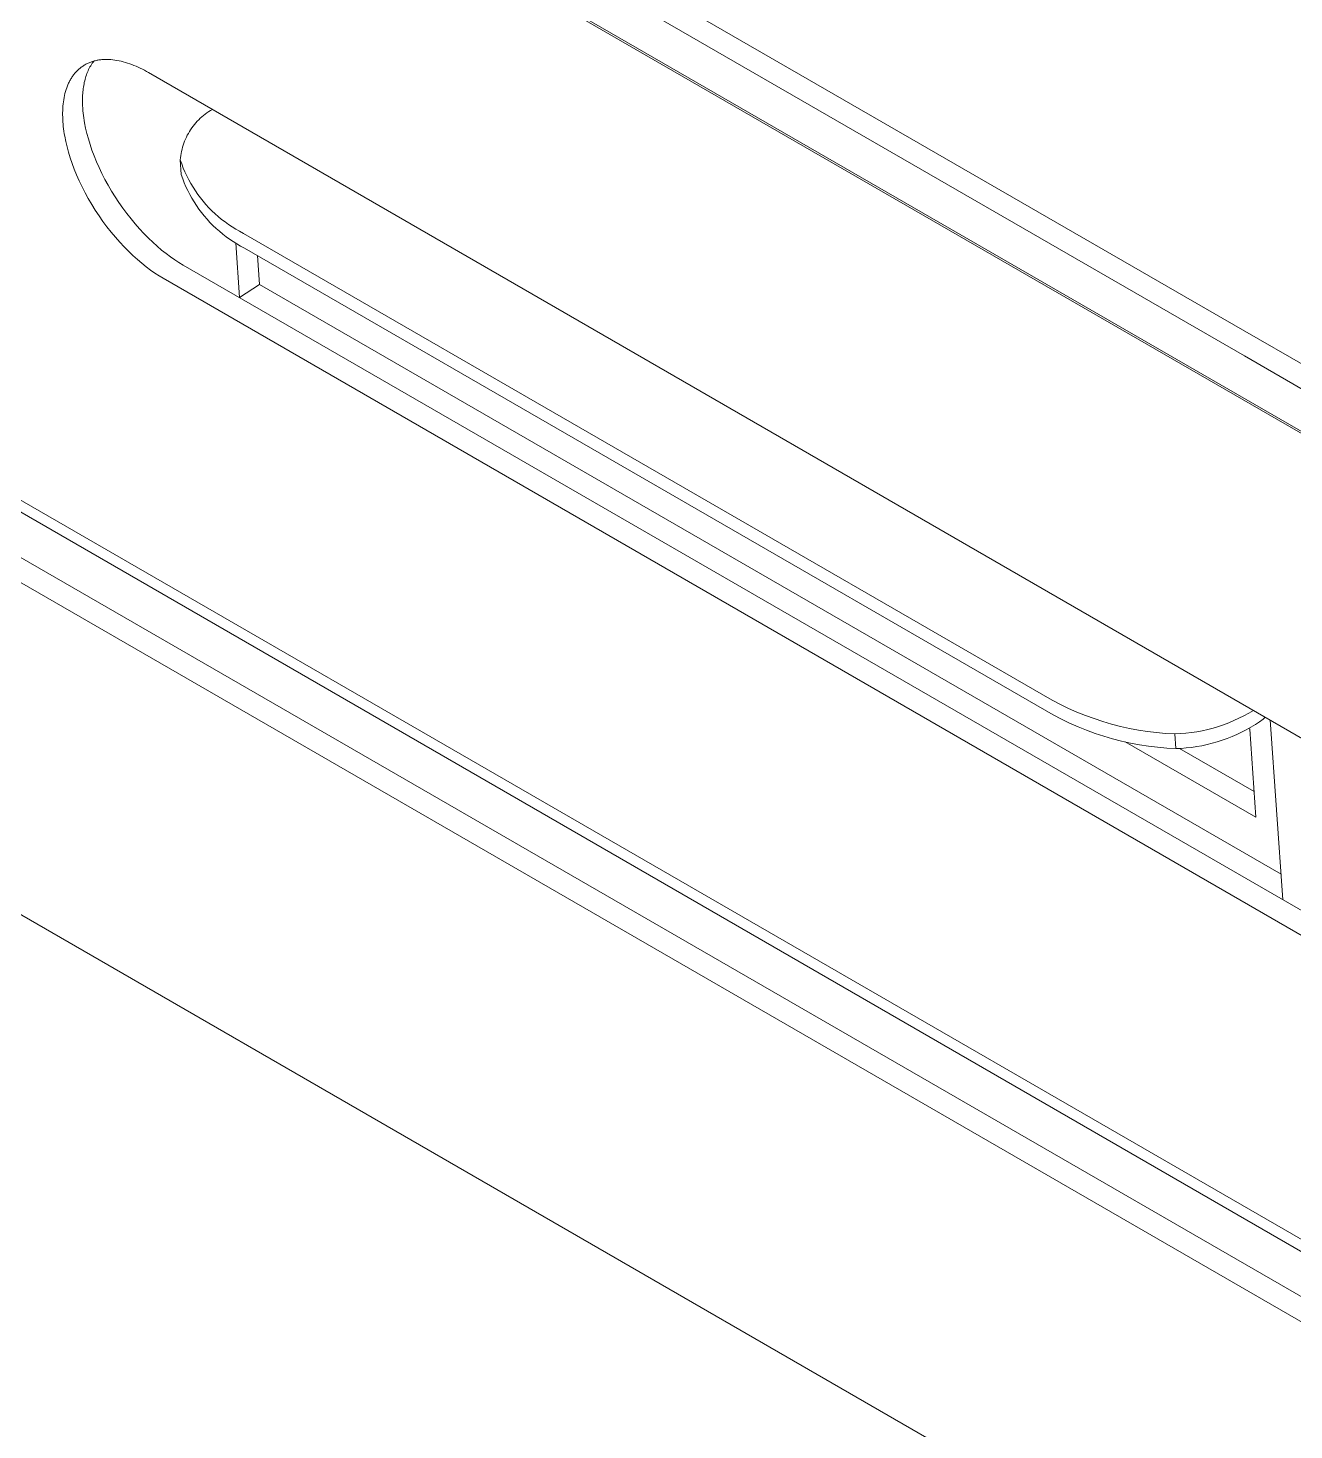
# Model space of a CAD drawing. Header units: millimetres. Extents: x -279 to 4999, y 61 to 3536.
# Drawn here: x 3976.66 to 4020.4, y 1607.21 to 1655.66 of the extents above; entities that cross this region are included whole.
import ezdxf

# ---------------------------------------------------------------- set-up
doc = ezdxf.new("R2010")
doc.units = ezdxf.units.MM
doc.layers.add('ZANO_R', color=7, linetype='Continuous', lineweight=0)

msp = doc.modelspace()

# ---------------------------------------------------------------- linework, layer by layer
at = {"layer": 'ZANO_R'}
for p, q in [((4521.23, 1310.465), (3485.725, 1908.314)), ((4018.624, 1645.237), (3943.801, 1688.436)), ((3943.866, 1687.527), (4018.688, 1644.328)), ((4026.686, 1638.239), (3973.059, 1669.201)), ((4026.842, 1638.077), (3973.214, 1669.038)), ((4021.009, 1611.614), (3946.187, 1654.813)), ((3978.315, 1654.138), (3978.337, 1654.162)), ((3978.337, 1654.162), (3978.359, 1654.184)), ((3978.359, 1654.184), (3978.381, 1654.206)), ((3978.381, 1654.206), (3978.404, 1654.228)), ((3978.404, 1654.228), (3978.428, 1654.248)), ((3978.428, 1654.248), (3978.452, 1654.269)), ((3978.452, 1654.269), (3978.476, 1654.288)), ((3978.476, 1654.288), (3978.501, 1654.307)), ((3978.501, 1654.307), (3978.526, 1654.326)), ((3978.526, 1654.326), (3978.551, 1654.343)), ((3978.551, 1654.343), (3978.577, 1654.361)), ((3978.577, 1654.361), (3978.604, 1654.377)), ((3978.604, 1654.377), (3978.631, 1654.393)), ((3978.631, 1654.393), (3978.658, 1654.408)), ((3978.658, 1654.408), (3978.686, 1654.423)), ((3978.686, 1654.423), (3978.714, 1654.437)), ((3978.714, 1654.437), (3978.743, 1654.45)), ((3978.717, 1654.136), (3978.737, 1654.183)), ((3978.737, 1654.183), (3978.758, 1654.229)), ((3978.743, 1654.45), (3978.771, 1654.463)), ((3978.758, 1654.229), (3978.78, 1654.274)), ((3978.771, 1654.463), (3978.801, 1654.475)), ((3978.78, 1654.274), (3978.803, 1654.318)), ((3978.801, 1654.475), (3978.83, 1654.486)), ((3978.803, 1654.318), (3978.828, 1654.36)), ((3978.828, 1654.36), (3978.854, 1654.402)), ((3978.83, 1654.486), (3978.86, 1654.497)), ((3978.854, 1654.402), (3978.88, 1654.443)), ((3978.86, 1654.497), (3978.891, 1654.507)), ((3978.88, 1654.443), (3978.908, 1654.482)), ((3978.891, 1654.507), (3978.921, 1654.516)), ((3978.908, 1654.482), (3978.937, 1654.52)), ((3978.921, 1654.516), (3978.952, 1654.524)), ((3978.952, 1654.524), (3978.984, 1654.533)), ((3978.984, 1654.533), (3979.015, 1654.54)), ((3979.015, 1654.54), (3979.047, 1654.547)), ((3979.047, 1654.547), (3979.08, 1654.553)), ((3979.08, 1654.553), (3979.112, 1654.558)), ((3979.112, 1654.558), (3979.145, 1654.563)), ((3979.145, 1654.563), (3979.178, 1654.567)), ((3979.178, 1654.567), (3979.211, 1654.57)), ((3979.211, 1654.57), (3979.245, 1654.573)), ((3979.245, 1654.573), (3979.279, 1654.575)), ((3979.279, 1654.575), (3979.313, 1654.576)), ((3979.313, 1654.576), (3979.347, 1654.577)), ((3979.347, 1654.577), (3979.382, 1654.577)), ((3979.382, 1654.577), (3979.417, 1654.577)), ((3979.417, 1654.577), (3979.451, 1654.575)), ((3979.451, 1654.575), (3979.487, 1654.574)), ((3979.487, 1654.574), (3979.522, 1654.571)), ((3979.522, 1654.571), (3979.593, 1654.564)), ((3979.593, 1654.564), (3979.664, 1654.555)), ((3979.664, 1654.555), (3979.737, 1654.544)), ((3979.737, 1654.544), (3979.809, 1654.53)), ((3979.809, 1654.53), (3979.882, 1654.514)), ((3979.882, 1654.514), (3979.955, 1654.495)), ((3979.955, 1654.495), (3980.029, 1654.475)), ((3980.029, 1654.475), (3980.102, 1654.452)), ((3980.102, 1654.452), (3980.176, 1654.427)), ((3980.176, 1654.427), (3980.249, 1654.4)), ((3980.249, 1654.4), (3980.323, 1654.371)), ((3980.323, 1654.371), (3980.396, 1654.341)), ((3980.396, 1654.341), (3980.469, 1654.308)), ((3980.469, 1654.308), (3980.542, 1654.274)), ((3980.542, 1654.274), (3980.615, 1654.238)), ((3980.615, 1654.238), (3980.687, 1654.201)), ((3980.687, 1654.201), (3980.759, 1654.162)), ((3980.759, 1654.162), (3980.83, 1654.122)), ((3946.251, 1653.904), (4021.074, 1610.705)), ((3978.013, 1653.633), (3978.025, 1653.665)), ((3978.025, 1653.665), (3978.038, 1653.697)), ((3978.038, 1653.697), (3978.052, 1653.728)), ((3978.052, 1653.728), (3978.066, 1653.759)), ((3978.066, 1653.759), (3978.08, 1653.789)), ((3978.08, 1653.789), (3978.095, 1653.819)), ((3978.095, 1653.819), (3978.111, 1653.848)), ((3978.111, 1653.848), (3978.127, 1653.877)), ((3978.127, 1653.877), (3978.144, 1653.906)), ((3978.144, 1653.906), (3978.161, 1653.934)), ((3978.161, 1653.934), (3978.178, 1653.961)), ((3978.178, 1653.961), (3978.196, 1653.988)), ((3978.196, 1653.988), (3978.215, 1654.014)), ((3978.215, 1654.014), (3978.234, 1654.04)), ((3978.234, 1654.04), (3978.254, 1654.066)), ((3978.254, 1654.066), (3978.274, 1654.09)), ((3978.274, 1654.09), (3978.294, 1654.115)), ((3978.294, 1654.115), (3978.315, 1654.138)), ((3978.579, 1653.624), (3978.587, 1653.679)), ((3978.587, 1653.679), (3978.597, 1653.732)), ((3978.597, 1653.732), (3978.608, 1653.785)), ((3978.608, 1653.785), (3978.621, 1653.838)), ((3978.621, 1653.838), (3978.634, 1653.89)), ((3978.634, 1653.89), (3978.648, 1653.94)), ((3978.648, 1653.94), (3978.664, 1653.991)), ((3978.664, 1653.991), (3978.68, 1654.04)), ((3978.68, 1654.04), (3978.698, 1654.089)), ((3978.698, 1654.089), (3978.717, 1654.136)), ((3980.83, 1654.122), (4020.782, 1631.055)), ((3977.884, 1653.113), (3977.895, 1653.186)), ((3977.895, 1653.186), (3977.908, 1653.258)), ((3977.908, 1653.258), (3977.922, 1653.329)), ((3977.922, 1653.329), (3977.939, 1653.399)), ((3977.939, 1653.399), (3977.957, 1653.468)), ((3977.957, 1653.468), (3977.978, 1653.535)), ((3977.978, 1653.535), (3978.001, 1653.601)), ((3978.001, 1653.601), (3978.013, 1653.633)), ((3978.545, 1653.231), (3978.55, 1653.345)), ((3978.545, 1653.115), (3978.545, 1653.231)), ((3978.55, 1653.345), (3978.554, 1653.402)), ((3978.554, 1653.402), (3978.558, 1653.458)), ((3978.558, 1653.458), (3978.564, 1653.514)), ((3978.564, 1653.514), (3978.571, 1653.569)), ((3978.571, 1653.569), (3978.579, 1653.624)), ((3977.858, 1652.735), (3977.86, 1652.812)), ((3977.858, 1652.657), (3977.858, 1652.735)), ((3977.86, 1652.812), (3977.863, 1652.888)), ((3977.863, 1652.888), (3977.868, 1652.964)), ((3977.868, 1652.964), (3977.875, 1653.039)), ((3977.875, 1653.039), (3977.884, 1653.113)), ((3978.548, 1652.999), (3978.545, 1653.115)), ((3978.554, 1652.882), (3978.548, 1652.999)), ((3978.561, 1652.802), (3978.554, 1652.882)), ((3978.569, 1652.721), (3978.561, 1652.802)), ((3978.579, 1652.639), (3978.569, 1652.721)), ((3982.844, 1652.731), (3982.784, 1652.687)), ((3982.905, 1652.773), (3982.844, 1652.731)), ((3982.968, 1652.813), (3982.905, 1652.773)), ((3983.032, 1652.85), (3982.968, 1652.813)), ((3977.86, 1652.58), (3977.858, 1652.657)), ((3977.863, 1652.501), (3977.86, 1652.58)), ((3977.868, 1652.423), (3977.863, 1652.501)), ((3977.874, 1652.344), (3977.868, 1652.423)), ((3977.882, 1652.263), (3977.874, 1652.344)), ((3977.892, 1652.18), (3977.882, 1652.263)), ((3978.59, 1652.555), (3978.579, 1652.639)), ((3978.603, 1652.469), (3978.59, 1652.555)), ((3978.618, 1652.382), (3978.603, 1652.469)), ((3978.654, 1652.204), (3978.618, 1652.382)), ((3982.322, 1652.208), (3982.28, 1652.147)), ((3982.366, 1652.268), (3982.322, 1652.208)), ((3982.412, 1652.326), (3982.366, 1652.268)), ((3982.46, 1652.383), (3982.412, 1652.326)), ((3982.509, 1652.438), (3982.46, 1652.383)), ((3982.561, 1652.492), (3982.509, 1652.438)), ((3982.614, 1652.543), (3982.561, 1652.492)), ((3982.669, 1652.593), (3982.614, 1652.543)), ((3982.726, 1652.641), (3982.669, 1652.593)), ((3982.784, 1652.687), (3982.726, 1652.641)), ((3977.903, 1652.096), (3977.892, 1652.18)), ((3977.917, 1652.01), (3977.903, 1652.096)), ((3977.932, 1651.923), (3977.917, 1652.01)), ((3977.967, 1651.745), (3977.932, 1651.923)), ((3978.01, 1651.561), (3977.967, 1651.745)), ((3978.697, 1652.02), (3978.654, 1652.204)), ((3978.748, 1651.832), (3978.697, 1652.02)), ((3978.806, 1651.639), (3978.748, 1651.832)), ((3982.074, 1651.753), (3982.048, 1651.683)), ((3982.103, 1651.821), (3982.074, 1651.753)), ((3982.134, 1651.889), (3982.103, 1651.821)), ((3982.167, 1651.955), (3982.134, 1651.889)), ((3982.202, 1652.02), (3982.167, 1651.955)), ((3982.24, 1652.084), (3982.202, 1652.02)), ((3982.28, 1652.147), (3982.24, 1652.084)), ((3978.061, 1651.373), (3978.01, 1651.561)), ((3978.12, 1651.18), (3978.061, 1651.373)), ((3978.873, 1651.443), (3978.806, 1651.639)), ((3978.947, 1651.244), (3978.873, 1651.443)), ((3979.029, 1651.042), (3978.947, 1651.244)), ((3981.94, 1651.252), (3981.93, 1651.178)), ((3981.952, 1651.325), (3981.94, 1651.252)), ((3981.966, 1651.398), (3981.952, 1651.325)), ((3981.983, 1651.47), (3981.966, 1651.398)), ((3982.002, 1651.542), (3981.983, 1651.47)), ((3982.024, 1651.613), (3982.002, 1651.542)), ((3982.048, 1651.683), (3982.024, 1651.613)), ((3978.186, 1650.984), (3978.12, 1651.18)), ((3978.261, 1650.785), (3978.186, 1650.984)), ((3978.343, 1650.583), (3978.261, 1650.785)), ((3979.119, 1650.838), (3979.029, 1651.042)), ((3979.216, 1650.634), (3979.119, 1650.838)), ((3981.93, 1651.178), (3981.923, 1651.104)), ((3981.923, 1651.104), (3981.959, 1650.597)), ((3981.923, 1651.104), (3981.973, 1650.964)), ((3981.973, 1650.964), (3982.026, 1650.824)), ((3982.026, 1650.824), (3982.085, 1650.687)), ((3978.432, 1650.379), (3978.343, 1650.583)), ((3978.53, 1650.175), (3978.432, 1650.379)), ((3979.321, 1650.43), (3979.216, 1650.634)), ((3979.432, 1650.226), (3979.321, 1650.43)), ((3981.959, 1650.597), (3982.009, 1650.456)), ((3982.009, 1650.456), (3982.062, 1650.316)), ((3982.062, 1650.316), (3982.121, 1650.179)), ((3982.085, 1650.687), (3982.148, 1650.552)), ((3982.148, 1650.552), (3982.216, 1650.419)), ((3982.216, 1650.419), (3982.289, 1650.288)), ((3982.289, 1650.288), (3982.365, 1650.16)), ((3978.634, 1649.971), (3978.53, 1650.175)), ((3978.746, 1649.767), (3978.634, 1649.971)), ((3979.55, 1650.024), (3979.432, 1650.226)), ((3979.674, 1649.825), (3979.55, 1650.024)), ((3979.804, 1649.628), (3979.674, 1649.825)), ((3982.121, 1650.179), (3982.184, 1650.044)), ((3982.184, 1650.044), (3982.252, 1649.911)), ((3982.252, 1649.911), (3982.325, 1649.78)), ((3982.365, 1650.16), (3982.446, 1650.035)), ((3982.446, 1650.035), (3982.532, 1649.912)), ((3982.532, 1649.912), (3982.621, 1649.793)), ((3982.621, 1649.793), (3982.714, 1649.676)), ((3978.864, 1649.565), (3978.746, 1649.767)), ((3978.988, 1649.366), (3978.864, 1649.565)), ((3979.117, 1649.169), (3978.988, 1649.366)), ((3979.939, 1649.436), (3979.804, 1649.628)), ((3980.078, 1649.248), (3979.939, 1649.436)), ((3982.325, 1649.78), (3982.401, 1649.652)), ((3982.401, 1649.652), (3982.482, 1649.527)), ((3982.482, 1649.527), (3982.568, 1649.405)), ((3982.568, 1649.405), (3982.657, 1649.285)), ((3982.714, 1649.676), (3982.812, 1649.563)), ((3982.812, 1649.563), (3982.913, 1649.453)), ((3982.913, 1649.453), (3983.017, 1649.347)), ((3983.017, 1649.347), (3983.126, 1649.244)), ((3979.252, 1648.977), (3979.117, 1649.169)), ((3979.391, 1648.789), (3979.252, 1648.977)), ((3980.221, 1649.066), (3980.078, 1649.248)), ((3980.367, 1648.89), (3980.221, 1649.066)), ((3980.517, 1648.721), (3980.367, 1648.89)), ((3982.657, 1649.285), (3982.75, 1649.169)), ((3982.75, 1649.169), (3982.848, 1649.055)), ((3982.848, 1649.055), (3982.949, 1648.945)), ((3982.949, 1648.945), (3983.053, 1648.839)), ((3983.053, 1648.839), (3983.162, 1648.736)), ((3983.126, 1649.244), (3983.237, 1649.145)), ((3983.237, 1649.145), (3983.353, 1649.05)), ((3983.353, 1649.05), (3983.471, 1648.959)), ((3983.471, 1648.959), (3983.592, 1648.872)), ((3983.592, 1648.872), (3983.716, 1648.789)), ((3979.534, 1648.607), (3979.391, 1648.789)), ((3979.681, 1648.431), (3979.534, 1648.607)), ((3979.83, 1648.262), (3979.681, 1648.431)), ((3980.668, 1648.558), (3980.517, 1648.721)), ((3980.82, 1648.404), (3980.668, 1648.558)), ((3980.973, 1648.257), (3980.82, 1648.404)), ((3983.162, 1648.736), (3983.274, 1648.637)), ((3983.274, 1648.637), (3983.389, 1648.542)), ((3983.389, 1648.542), (3983.507, 1648.451)), ((3983.507, 1648.451), (3983.628, 1648.364)), ((3983.628, 1648.364), (3983.752, 1648.281)), ((3983.716, 1648.789), (3983.843, 1648.71)), ((3983.843, 1648.71), (3983.972, 1648.636)), ((3983.972, 1648.636), (3984.104, 1648.566)), ((3984.104, 1648.566), (4012.05, 1632.432)), ((3979.981, 1648.1), (3979.83, 1648.262)), ((3980.133, 1647.945), (3979.981, 1648.1)), ((3980.287, 1647.798), (3980.133, 1647.945)), ((3981.127, 1648.119), (3980.973, 1648.257)), ((3981.28, 1647.989), (3981.127, 1648.119)), ((3981.432, 1647.868), (3981.28, 1647.989)), ((3981.583, 1647.756), (3981.432, 1647.868)), ((3983.752, 1648.281), (3983.879, 1648.203)), ((3983.973, 1646.344), (3983.838, 1648.244)), ((3983.879, 1648.203), (3984.009, 1648.128)), ((3984.009, 1648.128), (3984.14, 1648.059)), ((3984.14, 1648.059), (4012.086, 1631.924)), ((3980.44, 1647.66), (3980.287, 1647.798)), ((3980.593, 1647.53), (3980.44, 1647.66)), ((3980.745, 1647.409), (3980.593, 1647.53)), ((3980.896, 1647.297), (3980.745, 1647.409)), ((3981.731, 1647.652), (3981.583, 1647.756)), ((3981.878, 1647.557), (3981.731, 1647.652)), ((3982.021, 1647.471), (3981.878, 1647.557)), ((4021.973, 1624.405), (3982.021, 1647.471)), ((3984.66, 1646.803), (3984.589, 1647.8)), ((3981.045, 1647.193), (3980.896, 1647.297)), ((3981.191, 1647.098), (3981.045, 1647.193)), ((3981.334, 1647.012), (3981.191, 1647.098)), ((4021.287, 1623.946), (3981.334, 1647.012)), ((3984.66, 1646.803), (3983.973, 1646.344)), ((4019.958, 1626.423), (3984.66, 1646.803)), ((4020.873, 1643.938), (4018.624, 1645.237)), ((4018.688, 1644.328), (4020.938, 1643.029)), ((3975.156, 1639.645), (4028.783, 1608.683)), ((3975.275, 1639.991), (4028.903, 1609.029)), ((4012.05, 1632.432), (4012.331, 1632.286)), ((4012.086, 1631.924), (4012.367, 1631.778)), ((4012.331, 1632.286), (4012.616, 1632.148)), ((4012.616, 1632.148), (4012.905, 1632.021)), ((4012.905, 1632.021), (4013.199, 1631.902)), ((4013.199, 1631.902), (4013.496, 1631.794)), ((4018.503, 1631.805), (4018.674, 1631.891)), ((4018.674, 1631.891), (4018.842, 1631.983)), ((4018.842, 1631.983), (4019.007, 1632.08)), ((4012.367, 1631.778), (4012.652, 1631.641)), ((4012.652, 1631.641), (4012.942, 1631.513)), ((4012.942, 1631.513), (4013.235, 1631.395)), ((4013.235, 1631.395), (4013.532, 1631.286)), ((4013.496, 1631.794), (4013.797, 1631.695)), ((4013.797, 1631.695), (4014.101, 1631.606)), ((4014.101, 1631.606), (4014.407, 1631.527)), ((4014.407, 1631.527), (4014.716, 1631.458)), ((4014.716, 1631.458), (4015.027, 1631.399)), ((4015.027, 1631.399), (4015.339, 1631.351)), ((4017.047, 1631.342), (4017.235, 1631.377)), ((4017.235, 1631.377), (4017.422, 1631.419)), ((4017.422, 1631.419), (4017.607, 1631.468)), ((4017.607, 1631.468), (4017.791, 1631.522)), ((4017.791, 1631.522), (4017.973, 1631.584)), ((4017.973, 1631.584), (4018.152, 1631.651)), ((4018.152, 1631.651), (4018.329, 1631.725)), ((4018.329, 1631.725), (4018.503, 1631.805)), ((4018.594, 1631.324), (4018.756, 1631.408)), ((4018.756, 1631.408), (4018.914, 1631.496)), ((4018.844, 1631.45), (4018.873, 1631.433)), ((4018.873, 1631.433), (4019.089, 1628.386)), ((4018.914, 1631.496), (4019.07, 1631.59)), ((4019.214, 1631.686), (4019.07, 1631.59)), ((4019.256, 1631.716), (4019.214, 1631.686)), ((4019.297, 1631.746), (4019.256, 1631.716)), ((4019.338, 1631.778), (4019.297, 1631.746)), ((4019.377, 1631.811), (4019.338, 1631.778)), ((4019.415, 1631.845), (4019.377, 1631.811)), ((4019.581, 1631.749), (4020.022, 1625.531)), ((4013.532, 1631.286), (4013.833, 1631.187)), ((4013.833, 1631.187), (4014.137, 1631.098)), ((4014.137, 1631.098), (4014.443, 1631.019)), ((4014.443, 1631.019), (4014.752, 1630.95)), ((4019.089, 1628.386), (4014.57, 1630.995)), ((4014.752, 1630.95), (4015.063, 1630.891)), ((4015.063, 1630.891), (4015.375, 1630.843)), ((4015.339, 1631.351), (4015.654, 1631.312)), ((4015.654, 1631.312), (4015.969, 1631.284)), ((4015.969, 1631.284), (4016.285, 1631.266)), ((4016.285, 1631.266), (4016.476, 1631.275)), ((4016.285, 1631.266), (4016.321, 1630.758)), ((4016.476, 1631.275), (4016.667, 1631.29)), ((4016.667, 1631.29), (4016.857, 1631.313)), ((4016.857, 1631.313), (4017.047, 1631.342)), ((4017.222, 1630.859), (4017.4, 1630.897)), ((4017.4, 1630.897), (4017.576, 1630.941)), ((4017.576, 1630.941), (4017.751, 1630.991)), ((4017.751, 1630.991), (4017.924, 1631.046)), ((4017.924, 1631.046), (4018.095, 1631.107)), ((4018.095, 1631.107), (4018.264, 1631.174)), ((4018.264, 1631.174), (4018.43, 1631.247)), ((4018.43, 1631.247), (4018.594, 1631.324)), ((4015.375, 1630.843), (4015.69, 1630.804)), ((4015.69, 1630.804), (4016.005, 1630.776)), ((4016.005, 1630.776), (4016.321, 1630.758)), ((4016.321, 1630.758), (4016.502, 1630.766)), ((4019.026, 1629.278), (4016.45, 1630.765)), ((4016.502, 1630.766), (4016.683, 1630.781)), ((4016.683, 1630.781), (4016.864, 1630.801)), ((4016.864, 1630.801), (4017.043, 1630.827)), ((4017.043, 1630.827), (4017.222, 1630.859))]:
    msp.add_line(p, q, dxfattribs=at)

doc.saveas('drawing.dxf')
